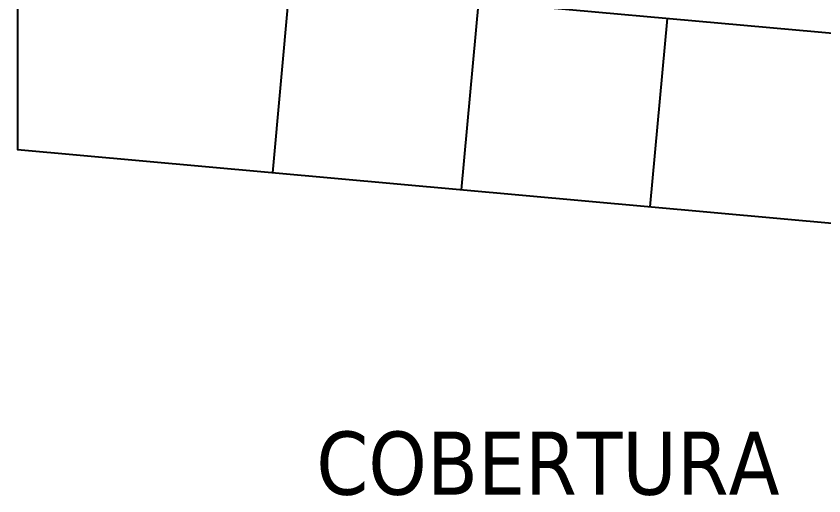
# Model space of a CAD drawing. Extents: x 152 to 700, y -120 to 84.
# Drawn here: x 202.57 to 208.97, y 55.25 to 59.05 of the extents above; entities that cross this region are included whole.
import ezdxf

# ---------------------------------------------------------------- set-up
doc = ezdxf.new("R2010")
doc.units = 0
doc.header["$LTSCALE"] = 0.03
doc.layers.get('0').update_dxf_attribs({"linetype": 'CONTINUOUS'})
doc.layers.add('TITULOS', color=143, linetype='CONTINUOUS')
doc.styles.add('COTAS', font='tahoma.ttf', dxfattribs={"height": 0.1})

msp = doc.modelspace()

# ---------------------------------------------------------------- linework, layer by layer
at = {"ltscale": 0.03}
for p, q in [((202.5836, 59.5004), (217.5843, 58.1419)), ((204.606, 57.8111), (204.7412, 59.305)), ((206.0998, 57.6758), (206.2351, 59.1697)), ((207.5937, 57.5405), (207.729, 59.0344))]:
    msp.add_line(p, q, dxfattribs=at)
msp.add_lwpolyline([(217.5732, 83.2981), (202.5729, 83.2914), (202.5842, 57.9942), (217.585, 56.6357), (217.5732, 83.2981)], dxfattribs=at)

# ---------------------------------------------------------------- texts
at = {"layer": 'TITULOS', "ltscale": 0.03, "style": 'COTAS'}
msp.add_text('COBERTURA', height=0.5, dxfattribs=at).set_placement((204.9489, 55.2595))

doc.saveas('drawing.dxf')
